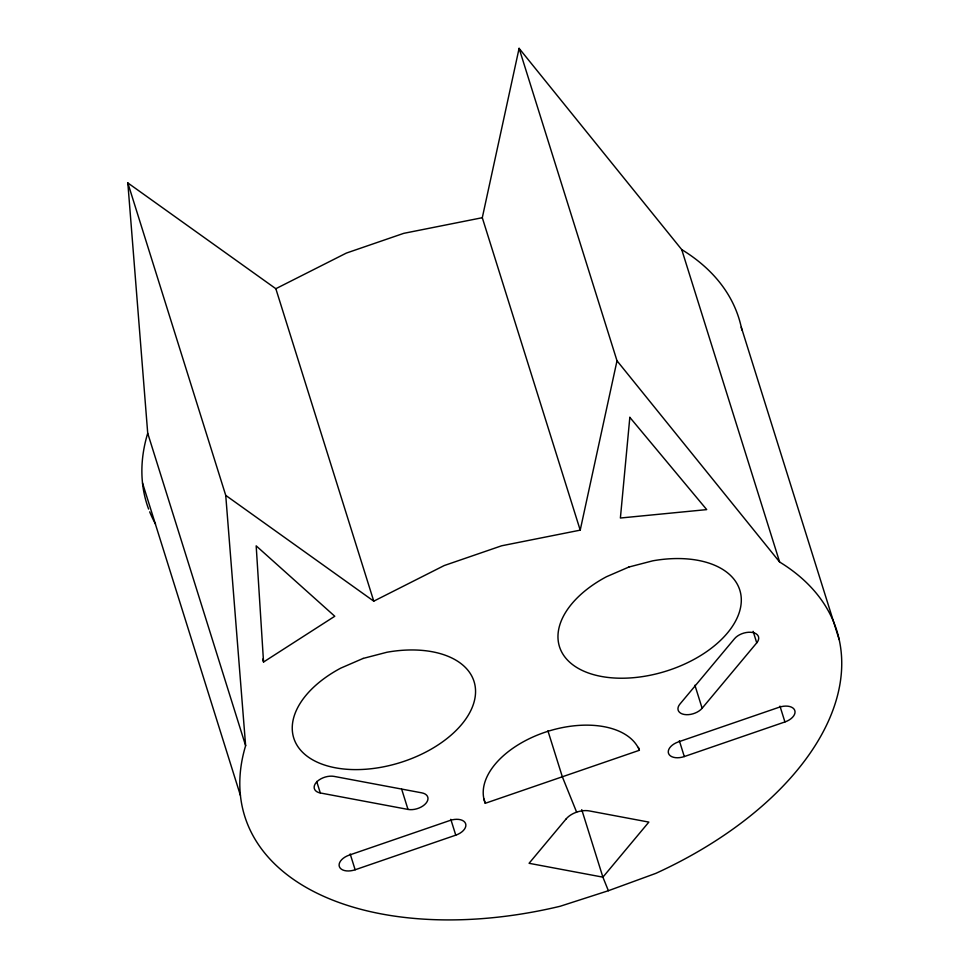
<?xml version="1.0" encoding="UTF-8"?>
<svg xmlns="http://www.w3.org/2000/svg" width="967" height="967" viewBox="0 0 967 967"><rect width="100%" height="100%" fill="white"/><g stroke="black" fill="none" stroke-linecap="round" stroke-linejoin="round"><path stroke-width="1.45" d="M373.758 601.16L275.837 288.71L127.825 182.92L225.734 495.37L373.758 601.16L444.24 565.538L501.643 545.787L580.212 530.146L482.291 217.708L519.098 48.35L681.723 249.583A310.238 181.47 -17.4 0 1 741.846 329.989M580.212 530.146L617.006 360.788L519.098 48.35M756.738 642.85A13.478 7.881 -17.4 0 0 752.556 632.491A13.478 7.881 -17.4 0 0 734.533 638.691L679.922 704.085A13.478 7.881 -17.4 0 0 684.116 714.444A13.478 7.881 -17.4 0 0 702.127 708.255L756.738 642.85L753.136 631.33M263.544 662.032L334.775 616.257L256.182 545.859L263.544 662.032L262.649 659.156M275.837 288.71L346.331 253.088L403.723 233.349L482.291 217.708M127.825 182.92L147.721 433.252L245.63 745.69A310.238 181.47 -17.4 0 0 560.219 906.248L608.376 890.716L655.783 873.382A310.238 181.47 -17.4 0 0 779.632 562.02L681.723 249.583M483.923 798.972L485.277 803.287L639.38 750.283L638.474 747.406M355.143 869.768L455.771 835.162A13.478 7.881 -17.4 0 0 465.538 823.461A13.478 7.881 -17.4 0 0 449.848 820.512L349.22 855.118A13.478 7.881 -17.4 0 0 339.441 866.831A13.478 7.881 -17.4 0 0 355.143 869.768L350.175 853.934M684.298 756.557L784.926 721.95A13.478 7.881 -17.4 0 0 794.705 710.249A13.478 7.881 -17.4 0 0 779.003 707.3L678.375 741.907A13.478 7.881 -17.4 0 0 668.608 753.619A13.478 7.881 -17.4 0 0 684.298 756.557L679.342 740.722M320.307 792.964L408.001 809.415A13.478 7.881 -17.4 0 0 426.012 803.214A13.478 7.881 -17.4 0 0 421.83 792.855L334.135 776.404A13.478 7.881 -17.4 0 0 316.124 782.605A13.478 7.881 -17.4 0 0 320.307 792.964L316.692 781.445M617.006 360.788L779.632 562.02M576.622 812.147L562.335 776.791L547.926 730.822M608.376 890.716L602.9 877.154L581.747 809.645M741.266 327.184L839.175 639.622M779.97 706.115L784.926 721.95M694.91 685.216L702.127 708.255M450.803 819.327L455.771 835.162M401.692 789.253L408.001 809.415M142.524 483.017L240.432 795.454M225.734 495.37L245.63 745.69M485.265 803.287A81.542 47.697 -17.4 0 1 544.409 732.466A81.542 47.697 -17.4 0 1 639.38 750.283M155.518 523.993A310.238 181.47 -17.4 0 1 149.704 511.857M148.616 509.077A310.238 181.47 -17.4 0 1 147.709 433.252M629.831 417.345L620.391 518.022L706.72 509.609L629.831 417.345M566.154 818.904L529.07 863.301L602.9 877.154L648.857 822.095L589.326 810.926A17.346 10.154 -17.4 0 0 566.154 818.904M363.145 658.43L340.747 668.137A94.476 55.264 -17.4 0 0 322.676 764.389A94.476 55.264 -17.4 0 0 468.935 714.081A94.476 55.264 -17.4 0 0 386.957 652.241L363.145 658.43M628.876 567.037L606.478 576.731A94.476 55.264 -17.4 0 0 588.407 672.996A94.476 55.264 -17.4 0 0 734.678 622.688A94.476 55.264 -17.4 0 0 652.701 560.836L628.876 567.037"/></g></svg>
